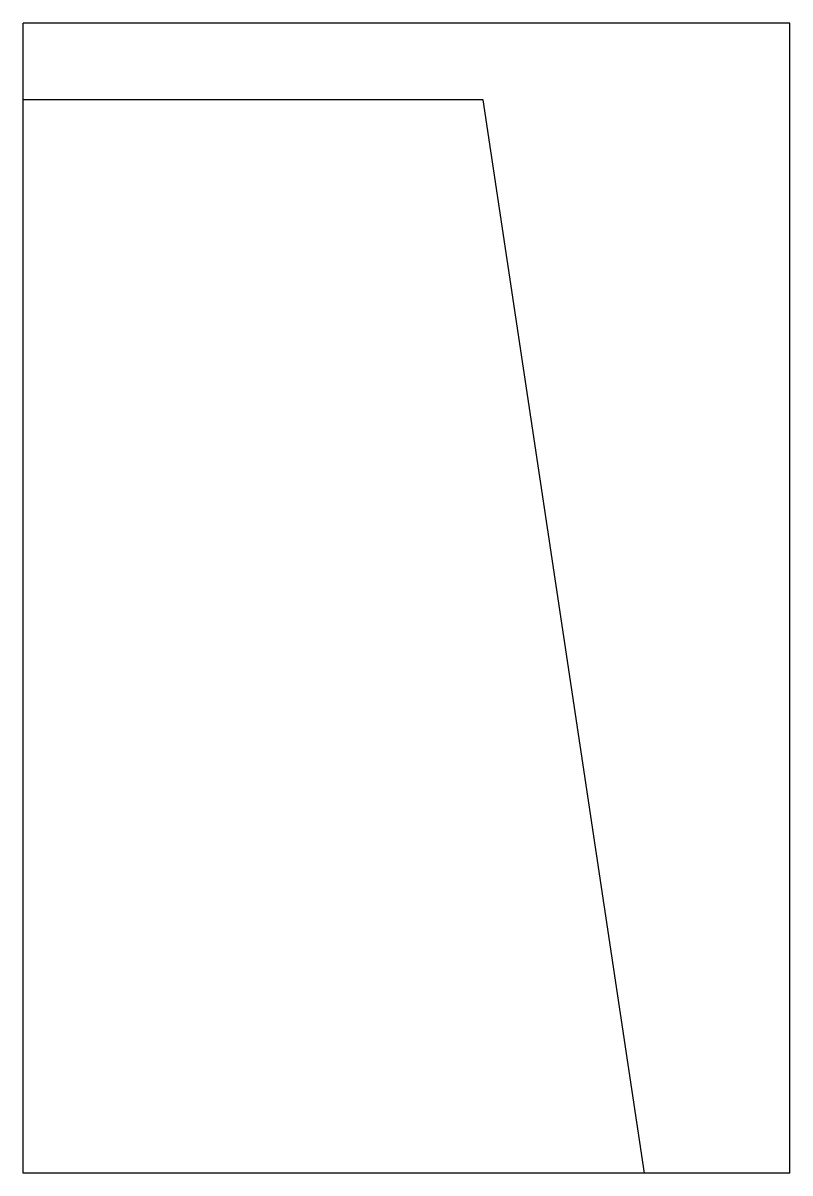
# Model space of a CAD drawing. Header units: metres. Extents: x 0 to 0.5, y 0 to 0.75.
import ezdxf

# ---------------------------------------------------------------- set-up
doc = ezdxf.new("R2010")
doc.units = ezdxf.units.M

msp = doc.modelspace()

# ---------------------------------------------------------------- linework, layer by layer
for p, q in [((0, 0), (0, 0.75)), ((0.5, 0.75), (0, 0.75)), ((0.5, 0), (0.5, 0.75)), ((0.3, 0.7), (0, 0.7)), ((0.40526, 0), (0.3, 0.7)), ((0.5, 0), (0, 0))]:
    msp.add_line(p, q)

doc.saveas('drawing.dxf')
